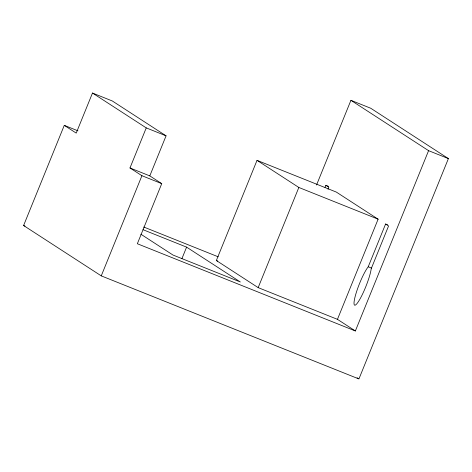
<?xml version="1.0" encoding="UTF-8"?>
<svg xmlns="http://www.w3.org/2000/svg" width="472" height="472" viewBox="0 0 472 472"><rect width="100%" height="100%" fill="white"/><g stroke="black" fill="none" stroke-linecap="round" stroke-linejoin="round"><path stroke-width="0.71" d="M316.541 185.006L350.926 100.318L370.744 108.253L448.4 158.598L358.921 378.957L101.256 275.872L23.6 225.522L64.275 125.357L77.939 130.827M350.926 100.318L428.582 150.668L355.369 330.966L137.346 243.735L161.748 183.637L149.801 175.891L166.067 135.83L112.306 100.973L92.488 93.043L76.216 133.104L64.275 125.357M161.748 183.637L141.924 175.708L129.977 167.961L146.249 127.894L92.488 93.043M101.256 275.872L141.924 175.708M181.909 258.674L186.593 247.127L143.028 229.699M337.451 319.343L258.166 287.625L216.353 260.514L257.028 160.35L336.306 192.069L378.119 219.179L337.451 319.343L355.369 330.966M258.166 287.625L298.841 187.461L257.028 160.35M325.025 187.331L325.857 185.295L328.494 186.352M328.016 189.266L328.842 187.231L325.857 185.295M385.589 224.023L388.574 225.958L371.216 268.71A21.629 3.493 -68.2 0 1 359.735 299.449A21.629 3.493 -68.2 0 1 355.162 296.481A21.629 3.493 -68.2 0 1 368.231 266.774L385.589 224.023L387.571 224.814M428.582 150.668L448.4 158.598M298.841 187.461L378.119 219.179M146.249 127.894L166.067 135.83M129.977 167.961L149.801 175.891M368.231 266.774L371.535 268.096M143.754 227.02L218.253 256.827M216.353 260.514L217.722 261.063M23.6 225.522L24.969 226.07M186.593 247.127L240.354 281.985L172.964 255.022L140.833 234.189M357.074 377.759L358.307 378.562"/></g></svg>
